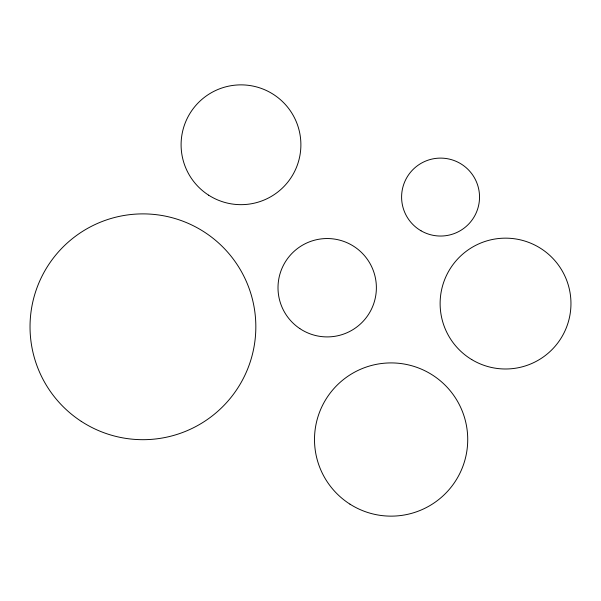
<?xml version="1.0" encoding="UTF-8"?>
<svg xmlns="http://www.w3.org/2000/svg" width="601" height="601" viewBox="0 0 601 601"><rect width="100%" height="100%" fill="white"/><g stroke="black" fill="none" stroke-linecap="round" stroke-linejoin="round"><path stroke-width="0.9" d="M471.793 359.616A65.419 65.419 0 0 0 570.95 304.782A65.419 65.419 0 0 0 473.881 246.327A65.419 65.419 0 0 0 471.793 359.616M299.831 328.597A49.184 49.184 0 0 0 376.271 290.989A49.184 49.184 0 0 0 305.473 243.593A49.184 49.184 0 0 0 299.831 328.597M208.66 195.182A59.89 59.89 0 0 0 300.823 147.553A59.89 59.89 0 0 0 213.498 91.555A59.89 59.89 0 0 0 208.66 195.182M81.24 421.339A112.898 112.898 0 0 0 255.665 332.931A112.898 112.898 0 0 0 91.893 226.081A112.898 112.898 0 0 0 81.24 421.339M421.023 230.784A38.96 38.96 0 0 0 479.53 197.143A38.96 38.96 0 0 0 421.143 163.299A38.96 38.96 0 0 0 421.023 230.784M349.94 504.134A76.612 76.612 0 0 0 467.653 442.884A76.612 76.612 0 0 0 355.754 371.561A76.612 76.612 0 0 0 349.94 504.134"/></g></svg>
